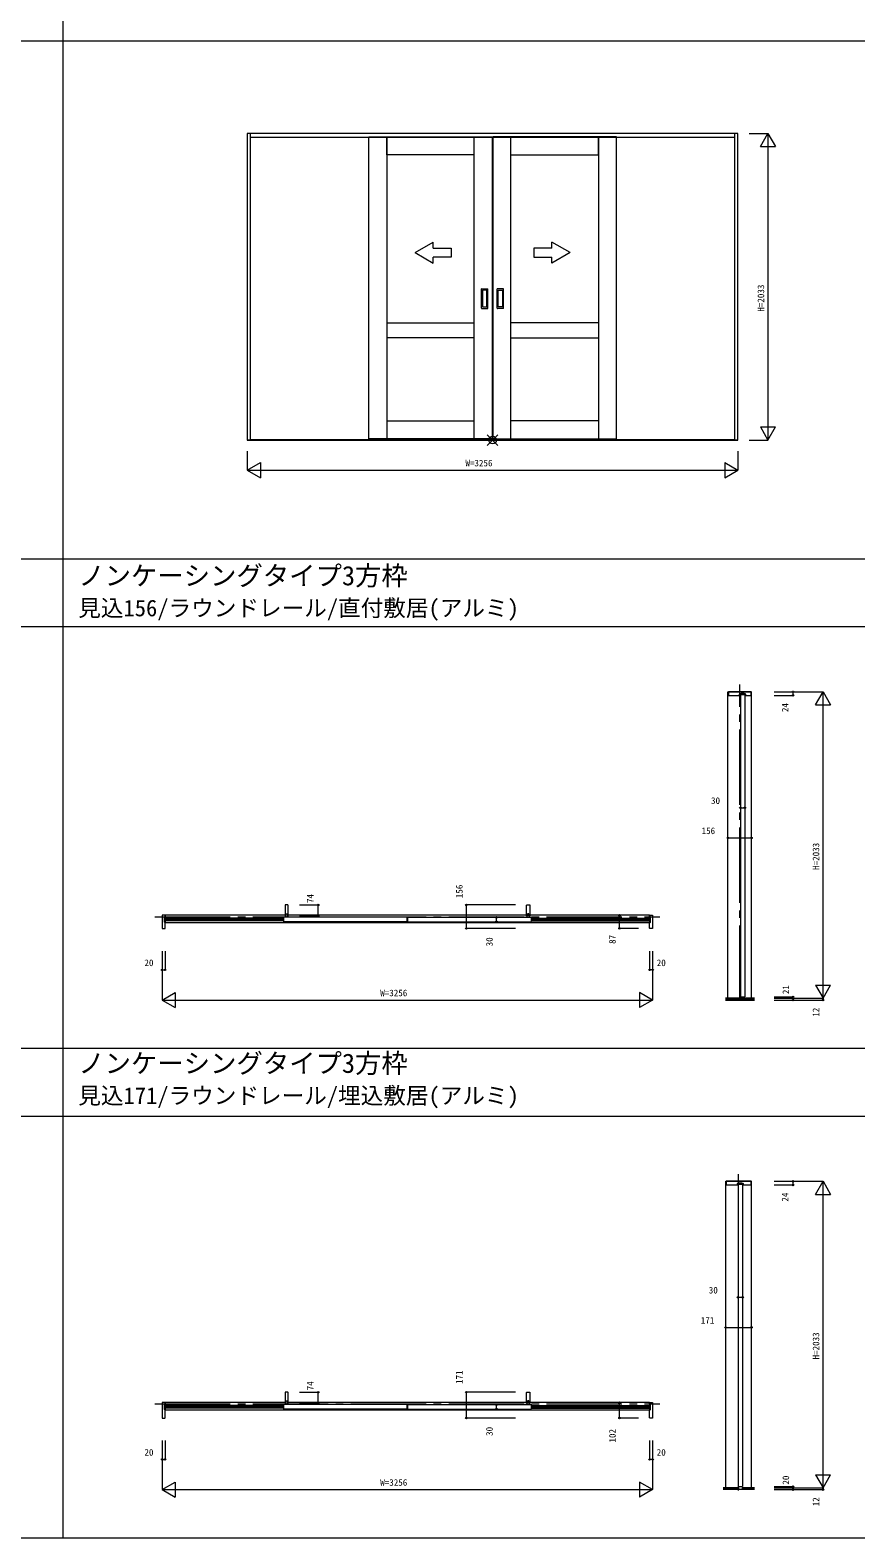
# Model space of a CAD drawing. Units: millimetres, scale not verified. Extents: x -14341 to 14341, y -10000 to 10000.
# Drawn here: x -8860 to -3379, y -10000 to 1 of the extents above; entities that cross this region are included whole.
import ezdxf
from ezdxf.enums import TextEntityAlignment as Align

# ---------------------------------------------------------------- set-up
doc = ezdxf.new("R2010")
doc.units = ezdxf.units.MM
doc.header["$LTSCALE"] = 50
doc.linetypes.add('USER1', pattern=[13, 10, -1, 1, -1])
doc.layers.add('0-0_0', color=7, linetype='Continuous')
for name, color, linetype, lineweight in [('0-1_YKK_F1', 7, 'Continuous', 18), ('0-2_YKK_IN', 1, 'Continuous', 18), ('0-3_YKK_A1', 4, 'Continuous', 18), ('0-4_YKK_N1', 2, 'Continuous', 18), ('0-5_YKK_B1', 4, 'Continuous', 18), ('0-6_YKK_Z1', 7, 'Continuous', 18)]:
    doc.layers.add(name, color=color, linetype=linetype, lineweight=lineweight)
doc.styles.add('ＭＳ ゴシック', font='')
doc.styles.get('ＭＳ ゴシック').set_extended_font_data('MS Gothic')

msp = doc.modelspace()

# ---------------------------------------------------------------- linework, layer by layer
at = {"layer": '0-1_YKK_F1'}
for p, q in [((-8640.51, -10000), (-8640.51, 9500)), ((-14340.51, -70), (14159.49, -70)), ((-14340.51, -3505), (14159.49, -3505)), ((-14340.51, -3955), (14159.49, -3955)), ((-14340.51, -6752.5), (14159.49, -6752.5)), ((-14340.51, -7202.5), (14159.49, -7202.5)), ((-14340.51, -10000), (14340.51, -10000))]:
    msp.add_line(p, q, dxfattribs=at)
at = {"layer": '0-2_YKK_IN'}
for p, q in [((-5825.86, -2752.86), (-5755.15, -2682.14)), ((-5825.86, -2682.14), (-5755.15, -2752.86))]:
    msp.add_line(p, q, dxfattribs=at)
msp.add_circle((-5790.51, -2717.5), 25, dxfattribs=at)
at = {"layer": '0-3_YKK_A1'}
for p, q in [((-7398.51, -684.5), (-7398.51, -2717.5)), ((-4182.51, -2717.5), (-4182.51, -684.5)), ((-7398.51, -708.5), (-4182.51, -708.5)), ((-6304.51, -1474.09), (-6184.51, -1404.81)), ((-6304.51, -1474.09), (-6184.51, -1543.37)), ((-6184.51, -1444.09), (-6184.51, -1404.81)), ((-5276.5, -1474.09), (-5396.5, -1404.81)), ((-5396.5, -1444.09), (-5396.5, -1404.81)), ((-5276.5, -1474.09), (-5396.5, -1543.37)), ((-6184.51, -1543.37), (-6184.51, -1504.09)), ((-5396.5, -1543.37), (-5396.5, -1504.09)), ((-5863.51, -1843.5), (-5863.51, -1715.5)), ((-5862.51, -1714.5), (-5822.51, -1714.5)), ((-5857.51, -1725.5), (-5857.51, -1833.5)), ((-5828.51, -1724.5), (-5856.51, -1724.5)), ((-5827.51, -1833.5), (-5827.51, -1725.5)), ((-5821.51, -1843.5), (-5821.51, -1715.5)), ((-5759.51, -1843.5), (-5759.51, -1715.5)), ((-5718.51, -1714.5), (-5758.51, -1714.5)), ((-5753.51, -1833.5), (-5753.51, -1725.5)), ((-5752.51, -1724.5), (-5724.51, -1724.5)), ((-5723.51, -1725.5), (-5723.51, -1833.5)), ((-5717.51, -1843.5), (-5717.51, -1715.5)), ((-5862.51, -1844.5), (-5822.51, -1844.5)), ((-5856.51, -1834.5), (-5828.51, -1834.5)), ((-5718.51, -1844.5), (-5758.51, -1844.5)), ((-5724.51, -1834.5), (-5752.51, -1834.5)), ((-6492.51, -1939.5), (-5912.51, -1939.5)), ((-5088.51, -1939.5), (-5668.51, -1939.5)), ((-5912.51, -2039.5), (-6492.51, -2039.5)), ((-5668.51, -2039.5), (-5088.51, -2039.5)), ((-6492.51, -2589.5), (-5912.51, -2589.5)), ((-5088.51, -2589.5), (-5668.51, -2589.5)), ((-7398.51, -2717.5), (-7418.51, -2717.5)), ((-7418.51, -2717.5), (-7398.51, -2717.5)), ((-7398.51, -2713.5), (-4182.51, -2713.5)), ((-7398.51, -2717.5), (-4182.51, -2717.5)), ((-5912.51, -2709.5), (-6492.51, -2709.5)), ((-5668.51, -2709.5), (-5088.51, -2709.5)), ((-4162.51, -2717.5), (-4182.51, -2717.5))]:
    msp.add_line(p, q, dxfattribs=at)
for points in [[(-4182.51, -2717.5), (-4162.51, -2717.5), (-4162.51, -684.5), (-7418.51, -684.5), (-7418.51, -2717.5)], [(-5912.51, -825.5), (-6492.51, -825.5), (-6492.51, -705.5), (-5912.51, -705.5)], [(-5668.51, -825.5), (-5088.51, -825.5), (-5088.51, -705.5), (-5668.51, -705.5)], [(-6184.51, -1444.09), (-6064.51, -1444.09), (-6064.51, -1504.09), (-6184.51, -1504.09)], [(-5396.5, -1444.09), (-5516.5, -1444.09), (-5516.5, -1504.09), (-5396.5, -1504.09)]]:
    msp.add_lwpolyline(points, dxfattribs=at)
for points in [[(-6492.51, -2709.5), (-6612.51, -2709.5), (-6612.51, -705.5), (-6492.51, -705.5)], [(-5792.51, -2709.5), (-5912.51, -2709.5), (-5912.51, -705.5), (-5792.51, -705.5)], [(-5788.51, -2709.5), (-5668.51, -2709.5), (-5668.51, -705.5), (-5788.51, -705.5)], [(-5088.51, -2709.5), (-4968.51, -2709.5), (-4968.51, -705.5), (-5088.51, -705.5)]]:
    msp.add_lwpolyline(points, close=True, dxfattribs=at)
for centre, start, end in [((-5862.51, -1715.5), 90, 180), ((-5856.51, -1725.5), 90, 180), ((-5828.51, -1725.5), 360, 90), ((-5822.51, -1715.5), 0, 90), ((-5758.51, -1715.5), 90, 180), ((-5752.51, -1725.5), 90, 180), ((-5724.51, -1725.5), 0, 90), ((-5718.51, -1715.5), 0, 90), ((-5862.51, -1843.5), 180, 270), ((-5856.51, -1833.5), 180, 270), ((-5828.51, -1833.5), 270, 360), ((-5822.51, -1843.5), 270, 0), ((-5758.51, -1843.5), 180, 270), ((-5752.51, -1833.5), 180, 270), ((-5724.51, -1833.5), 270, 0), ((-5718.51, -1843.5), 270, 0)]:
    msp.add_arc(centre, 1, start, end, dxfattribs=at)
at = {"layer": '0-4_YKK_N1'}
for p, q in [((-4087.51, -684.5), (-3962.51, -684.5)), ((-3962.51, -684.5), (-3962.51, -2717.5)), ((-4012.51, -771.1), (-3912.51, -771.1)), ((-4012.51, -2630.9), (-3912.51, -2630.9)), ((-4162.51, -2792.5), (-4162.51, -2917.5)), ((-4087.51, -2717.5), (-3962.51, -2717.5)), ((-7418.51, -2917.5), (-7331.91, -2867.5)), ((-7331.91, -2867.5), (-7331.91, -2967.5)), ((-4249.11, -2867.5), (-4162.51, -2917.5)), ((-7418.51, -2917.5), (-7331.91, -2967.5)), ((-3922.01, -4387.5), (-3597.01, -4387.5)), ((-3797.01, -4387.5), (-3797.01, -4411.5)), ((-3647.01, -4474.1), (-3597.01, -4387.5)), ((-3597.01, -6420.5), (-3597.01, -4387.5)), ((-3597.01, -4387.5), (-3547.01, -4474.1)), ((-3922.01, -4411.5), (-3797.01, -4411.5)), ((-3647.01, -4474.1), (-3547.01, -4474.1)), ((-4146.01, -5156.88), (-4116.01, -5156.88)), ((-4228.01, -5356.88), (-4072.01, -5356.88)), ((-7072.76, -5801.5), (-6947.76, -5801.5)), ((-7072.76, -5875.5), (-6947.76, -5875.5)), ((-6947.76, -5875.5), (-6947.76, -5801.5)), ((-5964.26, -5957.5), (-5964.26, -5801.5)), ((-5639.26, -5801.5), (-5964.26, -5801.5)), ((-5764.26, -5913.5), (-5764.26, -5883.5)), ((-4948.01, -5957.5), (-4948.01, -5870.5)), ((-4823.01, -5870.5), (-4948.01, -5870.5)), ((-5639.26, -5957.5), (-5964.26, -5957.5)), ((-4823.01, -5957.5), (-4948.01, -5957.5)), ((-7964.01, -6107.5), (-7964.01, -6232.5)), ((-4748.01, -6107.5), (-4748.01, -6232.5)), ((-4728.01, -6107.5), (-4728.01, -6432.5)), ((-7984.01, -6232.5), (-7964.01, -6232.5)), ((-4728.01, -6232.5), (-4748.01, -6232.5)), ((-7984.01, -6432.5), (-7897.41, -6382.5)), ((-7897.41, -6382.5), (-7897.41, -6482.5)), ((-4814.61, -6382.5), (-4814.61, -6482.5)), ((-4728.01, -6432.5), (-4814.61, -6382.5)), ((-3647.01, -6333.9), (-3547.01, -6333.9)), ((-3647.01, -6333.9), (-3597.01, -6420.5)), ((-3597.01, -6420.5), (-3547.01, -6333.9)), ((-7984.01, -6432.5), (-7897.41, -6482.5)), ((-4728.01, -6432.5), (-4814.61, -6482.5)), ((-3922.01, -6411.5), (-3797.01, -6411.5)), ((-3922.01, -6420.5), (-3597.01, -6420.5)), ((-3922.01, -6432.5), (-3597.01, -6432.5)), ((-3797.01, -6411.5), (-3797.01, -6432.5)), ((-3597.01, -6420.5), (-3597.01, -6432.5)), ((-3922.01, -7635), (-3597.01, -7635)), ((-3922.01, -7659), (-3797.01, -7659)), ((-3797.01, -7635), (-3797.01, -7659)), ((-3647.01, -7721.6), (-3597.01, -7635)), ((-3597.01, -9668), (-3597.01, -7635)), ((-3597.01, -7635), (-3547.01, -7721.6)), ((-3647.01, -7721.6), (-3547.01, -7721.6)), ((-4161.01, -8404.38), (-4131.01, -8404.38)), ((-4243.01, -8604.38), (-4072.01, -8604.38)), ((-7072.76, -9034), (-6947.76, -9034)), ((-6947.76, -9108), (-6947.76, -9034)), ((-5964.26, -9205), (-5964.26, -9034)), ((-5639.26, -9034), (-5964.26, -9034)), ((-7072.76, -9108), (-6947.76, -9108)), ((-5764.26, -9146), (-5764.26, -9116)), ((-4948.01, -9205), (-4948.01, -9103)), ((-4823.01, -9103), (-4948.01, -9103)), ((-5639.26, -9205), (-5964.26, -9205)), ((-4823.01, -9205), (-4948.01, -9205)), ((-7964.01, -9355), (-7964.01, -9480)), ((-4748.01, -9355), (-4748.01, -9480)), ((-4728.01, -9355), (-4728.01, -9680)), ((-7984.01, -9480), (-7964.01, -9480)), ((-4728.01, -9480), (-4748.01, -9480)), ((-3647.01, -9581.4), (-3547.01, -9581.4)), ((-3647.01, -9581.4), (-3597.01, -9668)), ((-3597.01, -9668), (-3547.01, -9581.4)), ((-7984.01, -9680), (-7897.41, -9630)), ((-7984.01, -9680), (-7897.41, -9730)), ((-7897.41, -9630), (-7897.41, -9730)), ((-4814.61, -9630), (-4814.61, -9730)), ((-4728.01, -9680), (-4814.61, -9630)), ((-4728.01, -9680), (-4814.61, -9730)), ((-3922.01, -9660), (-3797.01, -9660)), ((-3922.01, -9668), (-3597.01, -9668)), ((-3922.01, -9680), (-3597.01, -9680)), ((-3797.01, -9660), (-3797.01, -9680)), ((-3597.01, -9668), (-3597.01, -9680))]:
    msp.add_line(p, q, dxfattribs=at)
for points in [[(-4012.51, -771.1), (-3962.51, -684.5), (-3912.51, -771.1)], [(-4012.51, -2630.9), (-3962.51, -2717.5), (-3912.51, -2630.9)], [(-7418.51, -2792.5), (-7418.51, -2917.5), (-4162.51, -2917.5)], [(-4249.11, -2867.5), (-4249.11, -2967.5), (-4162.51, -2917.5)], [(-7984.01, -6107.5), (-7984.01, -6432.5), (-4728.01, -6432.5)], [(-7984.01, -9355), (-7984.01, -9680), (-4728.01, -9680)]]:
    msp.add_lwpolyline(points, dxfattribs=at)
for centre in [(-3797.01, -4387.5), (-3797.01, -4411.5), (-4146.01, -5156.88), (-4116.01, -5156.88), (-4228.01, -5356.88), (-4072.01, -5356.88), (-6947.76, -5801.5), (-5964.26, -5801.5), (-6947.76, -5875.5), (-5764.26, -5883.5), (-4948.01, -5870.5), (-5964.26, -5957.5), (-5764.26, -5913.5), (-4948.01, -5957.5), (-7984.01, -6232.5), (-7964.01, -6232.5), (-4748.01, -6232.5), (-4728.01, -6232.5), (-3797.01, -6411.5), (-3797.01, -6432.5), (-3597.01, -6432.5), (-3797.01, -7635), (-3797.01, -7659), (-4161.01, -8404.38), (-4131.01, -8404.38), (-4243.01, -8604.38), (-4072.01, -8604.38), (-6947.76, -9034), (-5964.26, -9034), (-4948.01, -9103), (-6947.76, -9108), (-5964.26, -9205), (-5764.26, -9116), (-5764.26, -9146), (-4948.01, -9205), (-7984.01, -9480), (-7964.01, -9480), (-4748.01, -9480), (-4728.01, -9480), (-3797.01, -9660), (-3797.01, -9680), (-3597.01, -9680)]:
    msp.add_circle(centre, 5, dxfattribs=at)
at = {"layer": '0-5_YKK_B1'}
for p, q in [((-4228.01, -4387.5), (-4072.01, -4387.5)), ((-4228.01, -6420.5), (-4228.01, -4387.5)), ((-4200.71, -4387.3), (-4200.71, -4387.5)), ((-4072.01, -6420.5), (-4072.01, -4387.5)), ((-4146.01, -4408.5), (-4146.01, -6411.5)), ((-4116.01, -4408.5), (-4146.01, -4408.5)), ((-4116.01, -4408.5), (-4116.01, -6411.5)), ((-7969.01, -5916.5), (-7969.01, -5880.5)), ((-7967.01, -5878.5), (-7965.01, -5878.5)), ((-7963.01, -5870.5), (-7963.01, -5921)), ((-7167.76, -5870.5), (-7963.01, -5870.5)), ((-7178.01, -5890), (-7963.01, -5890)), ((-7963.01, -5892.6), (-7178.01, -5892.6)), ((-7963.01, -5896.8), (-7178.01, -5896.8)), ((-7963.01, -5900.2), (-7178.01, -5900.2)), ((-7178.01, -5885.5), (-7176.01, -5883.5)), ((-7178.01, -5885.5), (-7178.01, -5911.5)), ((-6360.01, -5883.5), (-7176.01, -5883.5)), ((-5564.26, -5870.5), (-7147.76, -5870.5)), ((-6360.01, -5883.5), (-6358.01, -5885.5)), ((-6358.01, -5911.5), (-6358.01, -5885.5)), ((-6354.01, -5890), (-6358.01, -5890)), ((-6358.01, -5892.6), (-6354.01, -5892.6)), ((-6358.01, -5896.8), (-6354.01, -5896.8)), ((-6358.01, -5900.2), (-6354.01, -5900.2)), ((-6352.01, -5883.5), (-6354.01, -5885.5)), ((-6354.01, -5911.5), (-6354.01, -5885.5)), ((-6352.01, -5883.5), (-5536.01, -5883.5)), ((-4749.01, -5870.5), (-5544.26, -5870.5)), ((-5534.01, -5885.5), (-5536.01, -5883.5)), ((-5534.01, -5885.5), (-5534.01, -5911.5)), ((-5534.01, -5890), (-4749.01, -5890)), ((-4749.01, -5892.6), (-5534.01, -5892.6)), ((-4749.01, -5896.8), (-5534.01, -5896.8)), ((-4749.01, -5900.2), (-5534.01, -5900.2)), ((-4749.01, -5870.5), (-4749.01, -5921)), ((-4745.01, -5878.5), (-4747.01, -5878.5)), ((-4743.01, -5916.5), (-4743.01, -5880.5)), ((-7965.01, -5918.5), (-7967.01, -5918.5)), ((-7964.01, -5955.5), (-7964.01, -5919.5)), ((-7963.01, -5904.4), (-7178.01, -5904.4)), ((-7178.01, -5907), (-7963.01, -5907)), ((-4749.01, -5921), (-7963.01, -5921)), ((-7176.01, -5913.5), (-7178.01, -5911.5)), ((-6360.01, -5913.5), (-7176.01, -5913.5)), ((-6360.01, -5913.5), (-6358.01, -5911.5)), ((-6358.01, -5904.4), (-6354.01, -5904.4)), ((-6354.01, -5907), (-6358.01, -5907)), ((-6352.01, -5913.5), (-6354.01, -5911.5)), ((-6352.01, -5913.5), (-5536.01, -5913.5)), ((-5536.01, -5913.5), (-5534.01, -5911.5)), ((-4749.01, -5904.4), (-5534.01, -5904.4)), ((-5534.01, -5907), (-4749.01, -5907)), ((-4748.01, -5955.5), (-4748.01, -5919.5)), ((-4747.01, -5918.5), (-4745.01, -5918.5)), ((-4146.01, -6411.5), (-4116.01, -6411.5)), ((-4243.01, -7635), (-4072.01, -7635)), ((-4243.01, -9668), (-4243.01, -7635)), ((-4215.71, -7634.8), (-4215.71, -7635)), ((-4161.01, -7656), (-4161.01, -9660)), ((-4131.01, -7656), (-4161.01, -7656)), ((-4131.01, -7656), (-4131.01, -9660)), ((-4072.01, -9668), (-4072.01, -7635)), ((-7969.01, -9149), (-7969.01, -9113)), ((-7967.01, -9111), (-7965.01, -9111)), ((-7965.01, -9151), (-7967.01, -9151)), ((-7964.01, -9203), (-7964.01, -9152)), ((-7963.01, -9103), (-7963.01, -9153.5)), ((-7167.76, -9103), (-7963.01, -9103)), ((-7178.01, -9122.5), (-7963.01, -9122.5)), ((-7963.01, -9125.1), (-7178.01, -9125.1)), ((-7963.01, -9129.3), (-7178.01, -9129.3)), ((-7963.01, -9132.7), (-7178.01, -9132.7)), ((-7963.01, -9136.9), (-7178.01, -9136.9)), ((-7178.01, -9139.5), (-7963.01, -9139.5)), ((-4749.01, -9153.5), (-7963.01, -9153.5)), ((-7178.01, -9118), (-7176.01, -9116)), ((-7178.01, -9118), (-7178.01, -9144)), ((-7176.01, -9146), (-7178.01, -9144)), ((-6360.01, -9116), (-7176.01, -9116)), ((-6360.01, -9146), (-7176.01, -9146)), ((-5564.26, -9103), (-7147.76, -9103)), ((-6360.01, -9116), (-6358.01, -9118)), ((-6360.01, -9146), (-6358.01, -9144)), ((-6358.01, -9144), (-6358.01, -9118)), ((-6354.01, -9122.5), (-6358.01, -9122.5)), ((-6358.01, -9125.1), (-6354.01, -9125.1)), ((-6358.01, -9129.3), (-6354.01, -9129.3)), ((-6358.01, -9132.7), (-6354.01, -9132.7)), ((-6358.01, -9136.9), (-6354.01, -9136.9)), ((-6354.01, -9139.5), (-6358.01, -9139.5)), ((-6352.01, -9116), (-6354.01, -9118)), ((-6354.01, -9144), (-6354.01, -9118)), ((-6352.01, -9146), (-6354.01, -9144)), ((-6352.01, -9116), (-5536.01, -9116)), ((-6352.01, -9146), (-5536.01, -9146)), ((-4749.01, -9103), (-5544.26, -9103)), ((-5534.01, -9118), (-5536.01, -9116)), ((-5536.01, -9146), (-5534.01, -9144)), ((-5534.01, -9118), (-5534.01, -9144)), ((-5534.01, -9122.5), (-4749.01, -9122.5)), ((-4749.01, -9125.1), (-5534.01, -9125.1)), ((-4749.01, -9129.3), (-5534.01, -9129.3)), ((-4749.01, -9132.7), (-5534.01, -9132.7)), ((-4749.01, -9136.9), (-5534.01, -9136.9)), ((-5534.01, -9139.5), (-4749.01, -9139.5)), ((-4749.01, -9103), (-4749.01, -9153.5)), ((-4748.01, -9203), (-4748.01, -9152)), ((-4745.01, -9111), (-4747.01, -9111)), ((-4747.01, -9151), (-4745.01, -9151)), ((-4743.01, -9149), (-4743.01, -9113)), ((-4161.01, -9660), (-4131.01, -9660))]:
    msp.add_line(p, q, dxfattribs=at)
for points in [[(-4074.51, -4409.5), (-4074.51, -4387.5), (-4225.51, -4387.5), (-4225.51, -4409.5)], [(-4148.71, -4400.3), (-4140.51, -4400.3), (-4140.51, -4397.5), (-4121.51, -4397.5), (-4121.51, -4400.3), (-4113.31, -4400.3)], [(-4223.51, -4411.5), (-4151.21, -4411.5), (-4150.71, -4411), (-4150.71, -4402.3)], [(-4111.31, -4402.3), (-4111.31, -4411), (-4110.81, -4411.5), (-4076.51, -4411.5)], [(-7970.81, -5870.5), (-7984.01, -5870.5), (-7984.01, -5932.5), (-7984.01, -5957.5), (-7966.01, -5957.5)], [(-7964.01, -5877.5), (-7964.01, -5870.5), (-7970.81, -5870.5)], [(-7149.76, -5801.5), (-7167.76, -5801.5), (-7167.76, -5875.5), (-7161.76, -5875.5), (-7161.76, -5859.5)], [(-7161.76, -5859.5), (-7153.76, -5859.5), (-7153.76, -5875.5), (-7147.76, -5875.5), (-7147.76, -5803.5)], [(-5550.26, -5859.5), (-5558.26, -5859.5), (-5558.26, -5875.5), (-5564.26, -5875.5), (-5564.26, -5803.5)], [(-5562.26, -5801.5), (-5544.26, -5801.5), (-5544.26, -5875.5), (-5550.26, -5875.5), (-5550.26, -5859.5)], [(-4748.01, -5877.5), (-4748.01, -5870.5), (-4741.21, -5870.5)], [(-4741.21, -5870.5), (-4728.01, -5870.5), (-4728.01, -5932.5), (-4728.01, -5957.5), (-4746.01, -5957.5)], [(-4074.51, -7657), (-4074.51, -7635), (-4240.51, -7635), (-4240.51, -7657)], [(-4238.51, -7659), (-4166.21, -7659), (-4165.71, -7658.5), (-4165.71, -7649.8)], [(-4163.71, -7647.8), (-4155.51, -7647.8), (-4155.51, -7645), (-4136.51, -7645), (-4136.51, -7647.8), (-4128.31, -7647.8)], [(-4126.31, -7649.8), (-4126.31, -7658.5), (-4125.81, -7659), (-4076.51, -7659)], [(-7149.76, -9034), (-7167.76, -9034), (-7167.76, -9108), (-7161.76, -9108), (-7161.76, -9092)], [(-7161.76, -9092), (-7153.76, -9092), (-7153.76, -9108), (-7147.76, -9108), (-7147.76, -9036)], [(-5550.26, -9092), (-5558.26, -9092), (-5558.26, -9108), (-5564.26, -9108), (-5564.26, -9036)], [(-5562.26, -9034), (-5544.26, -9034), (-5544.26, -9108), (-5550.26, -9108), (-5550.26, -9092)], [(-7970.81, -9103), (-7984.01, -9103), (-7984.01, -9165), (-7984.01, -9205), (-7966.01, -9205)], [(-7964.01, -9110), (-7964.01, -9103), (-7970.81, -9103)], [(-4748.01, -9110), (-4748.01, -9103), (-4741.21, -9103)], [(-4741.21, -9103), (-4728.01, -9103), (-4728.01, -9165), (-4728.01, -9205), (-4746.01, -9205)]]:
    msp.add_lwpolyline(points, dxfattribs=at)
for centre, radius, start, end in [((-4148.71, -4402.3), 2, 90, 180), ((-4113.31, -4402.3), 2, 0, 90), ((-4223.51, -4409.5), 2, 180, 270), ((-4076.51, -4409.5), 2, 270, 0), ((-7967.01, -5880.5), 2, 90, 180), ((-7965.01, -5877.5), 1, 270, 0), ((-7149.76, -5803.5), 2, 0, 90), ((-5562.26, -5803.5), 2, 90, 180), ((-4747.01, -5877.5), 1, 180, 270), ((-4745.01, -5880.5), 2, 0, 90), ((-7967.01, -5916.5), 2, 180, 270), ((-7966.01, -5955.5), 2, 270, 0), ((-7965.01, -5919.5), 1, 0, 90), ((-4747.01, -5919.5), 1, 90, 180), ((-4746.01, -5955.5), 2, 180, 270), ((-4745.01, -5916.5), 2, 270, 0), ((-4238.51, -7657), 2, 180, 270), ((-4163.71, -7649.8), 2, 90, 180), ((-4128.31, -7649.8), 2, 0, 90), ((-4076.51, -7657), 2, 270, 0), ((-7149.76, -9036), 2, 0, 90), ((-5562.26, -9036), 2, 90, 180), ((-7967.01, -9113), 2, 90, 180), ((-7967.01, -9149), 2, 180, 270), ((-7965.01, -9110), 1, 270, 0), ((-7965.01, -9152), 1, 0, 90), ((-4747.01, -9110), 1, 180, 270), ((-4747.01, -9152), 1, 90, 180), ((-4745.01, -9113), 2, 0, 90), ((-4745.01, -9149), 2, 270, 0), ((-7966.01, -9203), 2, 270, 0), ((-4746.01, -9203), 2, 180, 270)]:
    msp.add_arc(centre, radius, start, end, dxfattribs=at)
at = {"layer": '0-6_YKK_Z1', "linetype": 'USER1'}
for p, q in [((-4150.01, -6437.5), (-4150.01, -4340)), ((-8031.51, -5879.5), (-4680.51, -5879.5)), ((-4157.51, -9685), (-4157.51, -7587.5)), ((-8031.51, -9112), (-4680.51, -9112))]:
    msp.add_line(p, q, dxfattribs=at)
at = {"layer": '0-6_YKK_Z1'}
for p, q in [((-4052.96, -6420.5), (-4245.22, -6420.5)), ((-4052.96, -6423.5), (-4245.22, -6423.5)), ((-4052.96, -6426.5), (-4245.22, -6426.5)), ((-4052.96, -6429.5), (-4245.22, -6429.5)), ((-4245.22, -6432.5), (-4052.96, -6432.5)), ((-4150.01, -6420.5), (-4150.01, -6432.5)), ((-4157.51, -9668), (-4260.22, -9668)), ((-4260.22, -9671), (-4157.51, -9671)), ((-4260.22, -9674), (-4157.51, -9674)), ((-4260.22, -9677), (-4157.51, -9677)), ((-4052.96, -9680), (-4260.22, -9680)), ((-4157.51, -9668), (-4157.51, -9680)), ((-4052.96, -9668), (-4133.51, -9668)), ((-4133.51, -9668), (-4133.51, -9680)), ((-4133.51, -9671), (-4052.96, -9671)), ((-4133.51, -9674), (-4052.96, -9674)), ((-4133.51, -9677), (-4052.96, -9677))]:
    msp.add_line(p, q, dxfattribs=at)

# ---------------------------------------------------------------- texts
at = {"layer": '0-0_0', "style": 'ＭＳ ゴシック'}
for s, height, p in [('ノンケーシングタイプ3方枠', 128.3, (-8540.51, -3719.88)), ('見込156/ラウンドレール/直付敷居(アルミ)', 110, (-8540.51, -3919.93)), ('ノンケーシングタイプ3方枠', 128.3, (-8540.51, -6954.22)), ('見込171/ラウンドレール/埋込敷居(アルミ)', 110, (-8540.51, -7154.27))]:
    msp.add_text(s, height=height, dxfattribs=at).set_placement(p, align=Align.BOTTOM_LEFT)
at = {"layer": '0-4_YKK_N1', "color": 7, "style": 'ＭＳ ゴシック'}
for s, p in [('H=2033', (-3974.51, -1866)), ('24', (-3813.88, -4522.03)), ('H=2033', (-3609.01, -5569)), ('156', (-5976.26, -5756.55)), ('74', (-6965.51, -5788.99)), ('30', (-5776.26, -6076.25)), ('87', (-4960.01, -6060.12)), ('21', (-3809.01, -6393.35)), ('12', (-3609.01, -6543.16)), ('24', (-3813.88, -7769.53)), ('H=2033', (-3609.01, -8816.5)), ('171', (-5976.26, -8979.05)), ('74', (-6965.51, -9021.49)), ('30', (-5776.26, -9323.75)), ('102', (-4960.01, -9367.59)), ('20', (-3809.01, -9646.85)), ('12', (-3609.01, -9790.66))]:
    msp.add_text(s, height=43.99, rotation=90, dxfattribs=at).set_placement(p, align=Align.BOTTOM_LEFT)
for s, p in [('W=3256', (-5970.51, -2905.5)), ('30', (-4340.44, -5144.88)), ('156', (-4403.18, -5344.88)), ('20', (-8101.21, -6220.5)), ('20', (-4700.81, -6220.5)), ('W=3256', (-6536.01, -6420.5)), ('30', (-4355.44, -8392.38)), ('171', (-4408.18, -8592.38)), ('20', (-8101.21, -9468)), ('20', (-4700.81, -9468)), ('W=3256', (-6536.01, -9668))]:
    msp.add_text(s, height=43.99, dxfattribs=at).set_placement(p, align=Align.BOTTOM_LEFT)

doc.saveas('drawing.dxf')
